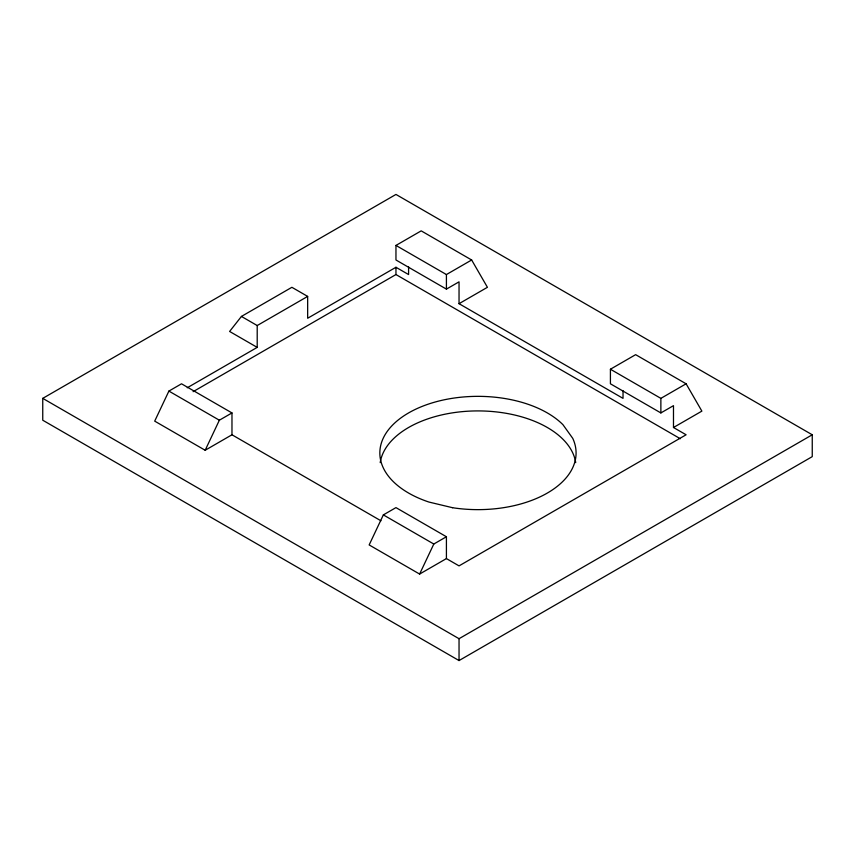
<?xml version="1.0" encoding="UTF-8"?>
<svg xmlns="http://www.w3.org/2000/svg" width="855" height="855" viewBox="0 0 855 855"><rect width="100%" height="100%" fill="white"/><g stroke="black" fill="none" stroke-linecap="round" stroke-linejoin="round"><path stroke-width="1.28" d="M231.972 434.778L231.972 412.933L181.517 383.799L168.895 391.088L154.702 421.13L205.168 450.264L231.972 434.778L380.945 520.791M205.168 450.264L219.361 420.211L231.972 412.933M446.417 558.593L446.417 536.748L395.961 507.614L383.35 514.892L369.157 544.934L419.613 574.068L446.417 558.593L459.039 565.882L686.105 434.778L673.484 427.5L673.484 405.655L660.872 412.933L610.417 383.799L610.417 369.232L635.639 354.665L686.105 383.799L701.87 411.116L673.484 427.5M419.613 574.068L433.806 544.026L446.417 536.748M307.661 296.407L291.886 287.301L241.431 316.435L229.61 331.451L257.205 347.387L257.205 325.541L307.661 296.407L307.661 318.252L395.961 267.273L408.583 274.551L408.583 266.846M42.75 398.366L395.961 194.438L812.25 434.778L812.25 456.634L459.039 660.562L42.75 420.222L42.75 398.366L459.039 638.706L812.25 434.778M395.961 245.428L421.194 230.861L471.65 259.984L487.425 287.301L459.039 303.685L459.039 281.84L446.417 289.118L395.961 259.984L395.961 245.428L446.417 274.551L471.65 259.984M187.245 387.775L257.205 347.387M193.102 391.676L395.961 274.551L680.323 438.733M610.417 369.232L660.872 398.366L686.105 383.799M459.039 303.685L623.028 398.366L623.028 390.66M241.431 316.435L257.205 325.541M168.895 391.088L219.361 420.211M383.35 514.892L433.806 544.026M660.872 398.366L660.872 412.933M459.039 638.706L459.039 660.562M446.417 274.551L446.417 289.118M395.961 267.273L395.961 274.551M380.208 462.63A98.122 56.644 0 0 1 477.956 410.913A98.122 56.644 0 0 1 575.704 462.63M452.562 507.71L428.9 502.045A98.122 56.644 0 0 1 408.583 412.933A98.122 56.644 0 0 1 562.932 424.668L572.732 438.326A98.122 56.644 0 0 1 452.562 507.71"/></g></svg>
